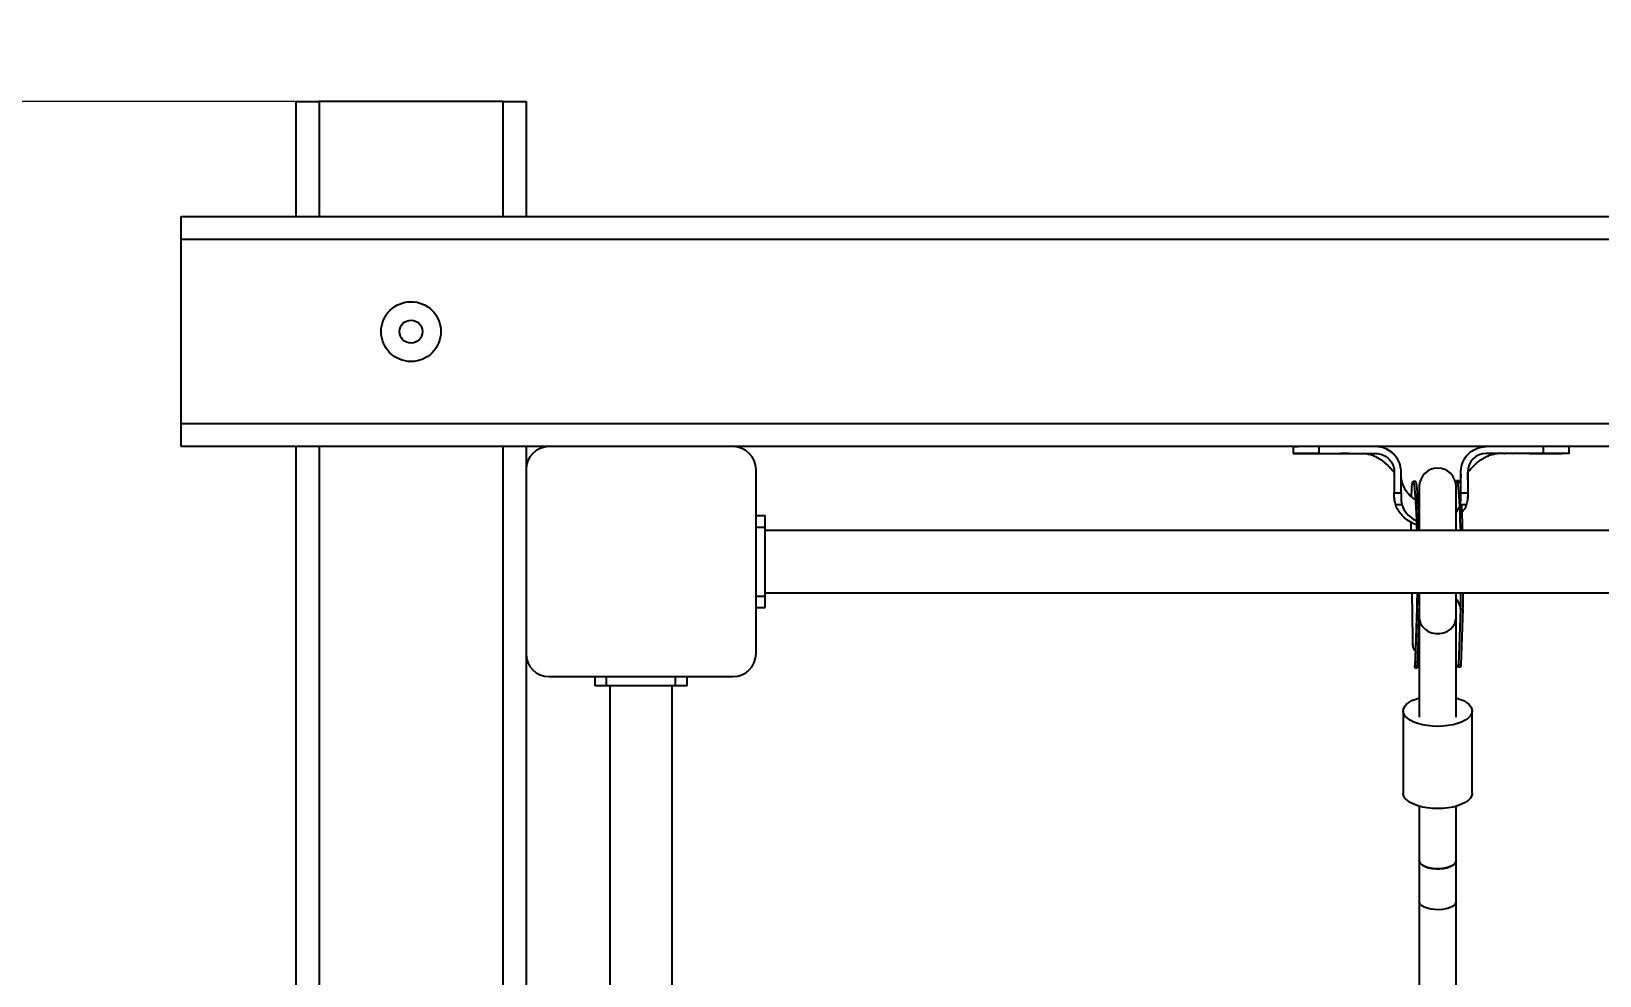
# Model space of a CAD drawing. Header units: millimetres. Extents: x -3650 to 2858, y -2899 to 2376.
# Drawn here: x -1307 to -625, y 496 to 906 of the extents above; entities that cross this region are included whole.
import ezdxf

# ---------------------------------------------------------------- set-up
doc = ezdxf.new("R2010")
doc.units = ezdxf.units.MM
for name, color, linetype in [('DIKOM_ЗОНА', 80, 'Continuous'), ('DIKOM_ОБЪЕКТ', 7, 'Continuous'), ('DIKOM_РАЗМЕР_ЗОНА', 7, 'Continuous'), ('DIKOM_РАЗМЕР_ОБЪЕКТА', 7, 'Continuous')]:
    doc.layers.add(name, color=color, linetype=linetype)
doc.styles.add('style1', font='arial.ttf', dxfattribs={"width": 0.8})
doc.dimstyles.new('1-50', dxfattribs={"dimtxt": 300, "dimasz": 200, "dimexe": 100, "dimexo": 0, "dimgap": 100, "dimtad": 1, "dimdec": 0, "dimtxsty": 'style1', "dimcen": 0, "dimclrd": 7, "dimclre": 7, "dimadec": 1, "dimazin": 2, "dimtfac": 1, "dimtdec": 0, "dimtmove": 0, "dimatfit": 3, "dimfxl": 0, "dimlwd": 25, "dimlwe": 18, "dimarcsym": 0})

# ---------------------------------------------------------------- blocks, each defined once
blk = doc.blocks.new('*D1')
at = {"layer": 'Defpoints', "color": 0, "transparency": 16777216}
for p in [(-3199.48, 2375.76), (417.74, 2375.76), (57.96, -2124.24)]:
    blk.add_point(p, dxfattribs=at)
at = {"layer": 'DIKOM_РАЗМЕР_ЗОНА', "color": 7, "lineweight": 18, "transparency": 16777216}
for p, q in [((417.74, 2375.76), (-3299.48, 2375.76)), ((57.96, -2124.24), (-3299.48, -2124.24))]:
    blk.add_line(p, q, dxfattribs=at)
at = {"layer": 'DIKOM_РАЗМЕР_ЗОНА', "color": 7, "lineweight": 25, "transparency": 16777216}
blk.add_line((-3199.48, -1924.24), (-3199.48, 2175.76), dxfattribs=at)
at = {"layer": 'DIKOM_РАЗМЕР_ЗОНА', "color": 7, "transparency": 16777216}
for points in [[(-3232.81, 2175.76), (-3166.14, 2175.76), (-3199.48, 2375.76)], [(-3232.81, -1924.24), (-3166.14, -1924.24), (-3199.48, -2124.24)]]:
    blk.add_solid(points, dxfattribs=at)
at = {"layer": 'DIKOM_РАЗМЕР_ЗОНА', "color": 0, "transparency": 16777216, "insert": (-3452.65, 125.76), "char_height": 300, "attachment_point": 5, "rotation": 90, "style": 'style1'}
blk.add_mtext('4500', dxfattribs=at)
blk = doc.blocks.new('*D3')
at = {"layer": 'Defpoints', "color": 0, "transparency": 16777216}
for p in [(-1092.04, 875.76), (-1508.48, -624.24), (-1097.04, -624.24)]:
    blk.add_point(p, dxfattribs=at)
at = {"layer": 'DIKOM_РАЗМЕР_ОБЪЕКТА', "color": 7, "lineweight": 18, "transparency": 16777216}
for p, q in [((-1092.04, 875.76), (-1608.48, 875.76)), ((-1097.04, -624.24), (-1608.48, -624.24))]:
    blk.add_line(p, q, dxfattribs=at)
at = {"layer": 'DIKOM_РАЗМЕР_ОБЪЕКТА', "color": 7, "lineweight": 25, "transparency": 16777216}
blk.add_line((-1508.48, 675.76), (-1508.48, -424.24), dxfattribs=at)
at = {"layer": 'DIKOM_РАЗМЕР_ОБЪЕКТА', "color": 7, "transparency": 16777216}
for points in [[(-1541.81, 675.76), (-1475.14, 675.76), (-1508.48, 875.76)], [(-1541.81, -424.24), (-1475.14, -424.24), (-1508.48, -624.24)]]:
    blk.add_solid(points, dxfattribs=at)
at = {"layer": 'DIKOM_РАЗМЕР_ОБЪЕКТА', "color": 0, "transparency": 16777216, "insert": (-1761.65, 125.76), "char_height": 300, "attachment_point": 5, "rotation": 90, "style": 'style1'}
blk.add_mtext('1500', dxfattribs=at)

msp = doc.modelspace()

# ---------------------------------------------------------------- linework, layer by layer
at = {"layer": 'DIKOM_ЗОНА', "color": 3, "lineweight": 15}
msp.add_arc((-1242.04, 875.76), 1500, 90, 180, dxfattribs=at)
at = {"layer": 'DIKOM_ОБЪЕКТ'}
for p, q in [((-1192.04, 825.76), (-1192.04, 875.76)), ((-1192.04, 875.76), (-1182.04, 875.76)), ((-1102.04, 875.76), (-1182.04, 875.76)), ((-1182.04, 875.76), (-1182.04, 825.76)), ((-1102.04, 875.76), (-1092.04, 875.76)), ((-1102.04, 825.76), (-1102.04, 875.76)), ((-1092.04, 875.76), (-1092.04, 825.76)), ((-1242.04, 825.76), (1357.96, 825.76)), ((-1242.04, 815.76), (-1242.04, 825.76)), ((1357.96, 815.76), (-1242.04, 815.76)), ((-1242.04, 735.76), (-1242.04, 815.76)), ((-1242.04, 735.76), (1357.96, 735.76)), ((-1242.04, 725.76), (-1242.04, 735.76)), ((-1082.04, 725.76), (-1242.04, 725.76)), ((-1192.04, -474.24), (-1192.04, 725.76)), ((-1182.04, 725.76), (-1182.04, -474.24)), ((-1102.04, -474.24), (-1102.04, 725.76)), ((-1092.04, 725.76), (-1092.04, 715.76)), ((-1002.04, 725.76), (-1082.04, 725.76)), ((17.96, 725.76), (-1002.04, 725.76)), ((-758.57, 725.76), (-758.57, 722.76)), ((-747.29, 725.76), (-747.29, 722.76)), ((-715.84, 723.46), (-717.6, 724.51)), ((-715.14, 722.8), (-715.47, 723.1)), ((-649.86, 725.76), (-649.86, 722.76)), ((-638.57, 722.76), (-638.57, 725.76)), ((-758.57, 722.76), (-753.3, 722.76)), ((-751.98, 722.76), (-755.09, 722.76)), ((-752.21, 722.76), (-754.45, 722.76)), ((-747.29, 722.76), (-722.57, 722.76)), ((-649.86, 722.76), (-674.57, 722.76)), ((-651.08, 722.76), (-644.45, 722.76)), ((-649.68, 722.76), (-649.29, 722.76)), ((-644.38, 722.76), (-641.65, 722.76)), ((-1092.04, 715.76), (-1092.04, 635.76)), ((-992.04, 635.76), (-992.04, 715.76)), ((-714.57, 714.76), (-714.57, 713.76)), ((-714.57, 713.76), (-714.57, 705.62)), ((-711.57, 713.76), (-711.57, 714.76)), ((-711.57, 705.62), (-711.57, 713.76)), ((-705.38, 710.6), (-706.38, 710.59)), ((-686.4, 710.92), (-687.4, 710.91)), ((-685.57, 713.76), (-685.57, 714.76)), ((-685.57, 705.62), (-685.57, 713.76)), ((-682.57, 714.76), (-682.57, 713.76)), ((-682.57, 713.76), (-682.57, 705.62)), ((-714.57, 705.62), (-711.57, 705.62)), ((-714.49, 703.51), (-714.48, 702.94)), ((-703.67, 708.39), (-703.67, 689.26)), ((-687.67, 689.26), (-687.67, 708.39)), ((-685.57, 705.62), (-682.57, 705.62)), ((-682.63, 703.13), (-682.62, 703.92)), ((-682.62, 703.41), (-682.61, 704.11)), ((-992.04, 695.76), (-988.04, 695.76)), ((-988.04, 690.76), (-988.04, 695.76)), ((-711.19, 700.41), (-713.91, 700.41)), ((-703.67, 701.88), (-704.37, 702.2)), ((-687.67, 697.31), (-686.37, 699.33)), ((-683.24, 700.41), (-685.26, 700.41)), ((-992.04, 690.76), (-988.04, 690.76)), ((-988.04, 660.76), (-988.04, 690.76)), ((3.96, 689.26), (-988.04, 689.26)), ((-703.94, 693.31), (-703.67, 693.21)), ((-703.67, 691.38), (-703.88, 691.45)), ((-988.04, 662.26), (3.96, 662.26)), ((-706.93, 662.26), (-706.68, 642.4)), ((-703.67, 662.26), (-703.67, 651.56)), ((-687.67, 651.56), (-687.67, 662.26)), ((-992.04, 660.76), (-988.04, 660.76)), ((-992.04, 655.76), (-988.04, 655.76)), ((-988.04, 655.76), (-988.04, 660.76)), ((-704.67, 655.49), (-705.66, 629.73)), ((-704.66, 654.94), (-705.6, 630.64)), ((-704.67, 655.49), (-704.66, 654.94)), ((-704.66, 654.94), (-703.67, 654.96)), ((-703.67, 654.84), (-704.6, 630.65)), ((-685.68, 655.26), (-686.62, 630.96)), ((-685.68, 655.26), (-684.68, 655.28)), ((-684.68, 655.28), (-685.62, 630.97)), ((-703.67, 651.56), (-703.67, 608.12)), ((-687.67, 608.12), (-687.67, 651.56)), ((-1092.04, 635.76), (-1092.04, -384.24)), ((-705.65, 629.64), (-704.65, 629.65)), ((-705.6, 630.64), (-704.6, 630.65)), ((-686.78, 629.95), (-685.78, 629.97)), ((-686.62, 630.96), (-685.62, 630.97)), ((-1082.04, 625.76), (-1002.04, 625.76)), ((-1062.04, 621.76), (-1062.04, 625.76)), ((-1057.04, 621.76), (-1062.04, 621.76)), ((-1057.04, 621.76), (-1057.04, 625.76)), ((-1027.04, 621.76), (-1057.04, 621.76)), ((-1055.54, 621.76), (-1055.54, -370.24)), ((-1028.54, -370.24), (-1028.54, 621.76)), ((-1027.04, 621.76), (-1027.04, 625.76)), ((-1022.04, 621.76), (-1027.04, 621.76)), ((-1022.04, 621.76), (-1022.04, 625.76)), ((-710.67, 610.86), (-710.67, 575.08)), ((-680.67, 575.08), (-680.67, 610.86)), ((-703.67, 569.41), (-703.67, 545.76)), ((-687.67, 545.76), (-687.67, 569.41)), ((-703.67, 545.76), (-703.67, 527.99)), ((-687.67, 527.99), (-687.67, 545.76)), ((-703.67, 527.99), (-703.67, 439.71)), ((-687.67, 439.51), (-687.67, 527.99))]:
    msp.add_line(p, q, dxfattribs=at)
at = {"layer": 'DIKOM_ОБЪЕКТ', "flags": 128}
for points in [[(-707.06, 704.03), (-707.03, 704.82), (-706.94, 706.6), (-706.84, 708.07), (-706.73, 709.22), (-706.61, 710.02), (-706.49, 710.48), (-706.35, 710.58), (-706.21, 710.32), (-706.06, 709.71), (-705.91, 708.76), (-705.76, 707.47), (-705.62, 705.85), (-705.47, 703.94), (-705.33, 701.75), (-705.2, 699.3), (-705.07, 696.63), (-704.95, 693.76), (-704.84, 690.73), (-704.8, 689.26)], [(-705.38, 710.6), (-705.35, 710.59), (-705.21, 710.34), (-705.06, 709.73), (-704.91, 708.77), (-704.76, 707.48), (-704.62, 705.87), (-704.47, 703.96), (-704.33, 701.77), (-704.2, 699.32), (-704.07, 696.65), (-703.95, 693.78), (-703.84, 690.74), (-703.8, 689.26)], [(-687.75, 709.55), (-687.63, 710.34), (-687.5, 710.8), (-687.37, 710.9), (-687.23, 710.64), (-687.08, 710.03), (-686.93, 709.08), (-686.78, 707.79), (-686.63, 706.17), (-686.49, 704.26), (-686.35, 702.07), (-686.21, 699.62), (-686.09, 696.95), (-685.97, 694.08), (-685.86, 691.05), (-685.81, 689.26)], [(-707.24, 689.26), (-707.25, 692.08), (-707.24, 692.91)], [(-703.67, 651.56), (-703.56, 650.4), (-703.1, 648.91), (-702.29, 647.54), (-701.17, 646.36), (-699.79, 645.43), (-698.22, 644.78), (-696.53, 644.45), (-694.8, 644.45), (-693.11, 644.78), (-691.54, 645.43), (-690.17, 646.36), (-689.05, 647.54), (-688.24, 648.91), (-687.77, 650.4), (-687.67, 651.56)], [(-695.67, 604.15), (-697.96, 604.23), (-700.19, 604.46), (-702.32, 604.85), (-704.3, 605.37), (-706.07, 606.02), (-707.6, 606.79), (-708.85, 607.65), (-709.78, 608.59), (-710.39, 609.58), (-710.66, 610.6), (-710.57, 611.63), (-710.13, 612.64), (-709.36, 613.6), (-708.26, 614.5), (-706.87, 615.32), (-705.21, 616.03), (-703.67, 616.53)], [(-687.67, 616.53), (-686.12, 616.03), (-684.47, 615.32), (-683.08, 614.5), (-681.98, 613.6), (-681.2, 612.64), (-680.77, 611.63), (-680.68, 610.6), (-680.94, 609.58), (-681.55, 608.59), (-682.49, 607.65), (-683.74, 606.79), (-685.27, 606.02), (-687.04, 605.37), (-689.01, 604.85), (-691.14, 604.46), (-693.38, 604.23), (-695.67, 604.15)], [(-695.67, 568.37), (-697.96, 568.45), (-700.19, 568.69), (-702.32, 569.07), (-704.3, 569.59), (-706.07, 570.25), (-707.6, 571.01), (-708.85, 571.88), (-709.78, 572.81), (-710.39, 573.8), (-710.66, 574.82), (-710.67, 575.08)], [(-680.67, 575.08), (-680.68, 574.82), (-680.94, 573.8), (-681.55, 572.81), (-682.49, 571.88), (-683.74, 571.01), (-685.27, 570.25), (-687.04, 569.59), (-689.01, 569.07), (-691.14, 568.69), (-693.38, 568.45), (-695.67, 568.37)], [(-703.67, 545.76), (-703.56, 545.18), (-703.1, 544.44), (-702.29, 543.75), (-701.17, 543.17), (-699.79, 542.7), (-698.22, 542.37), (-696.53, 542.21), (-694.8, 542.21), (-693.11, 542.37), (-691.54, 542.7), (-690.17, 543.17), (-689.05, 543.75), (-688.24, 544.44), (-687.77, 545.18), (-687.67, 545.76)], [(-687.67, 545.76), (-687.85, 544.99), (-688.41, 544.26), (-689.3, 543.6), (-690.49, 543.04), (-691.92, 542.6), (-693.53, 542.32), (-695.23, 542.19), (-696.96, 542.23), (-698.63, 542.44), (-700.16, 542.8), (-701.48, 543.3), (-702.52, 543.92), (-703.25, 544.62), (-703.62, 545.38), (-703.67, 545.76)], [(-687.67, 527.99), (-687.85, 527.22), (-688.41, 526.49), (-689.3, 525.83), (-690.49, 525.26), (-691.92, 524.83), (-693.53, 524.54), (-695.23, 524.42), (-696.96, 524.46), (-698.63, 524.67), (-700.16, 525.03), (-701.48, 525.53), (-702.52, 526.15), (-703.25, 526.85), (-703.62, 527.6), (-703.67, 527.99)]]:
    msp.add_lwpolyline(points, dxfattribs=at)
at = {"layer": 'DIKOM_ОБЪЕКТ'}
for radius in [13, 5]:
    msp.add_circle((-1142.04, 775.76), radius, dxfattribs=at)
for centre, radius, start, end in [((-1082.04, 715.76), 10, 90, 180), ((-1002.04, 715.76), 10, 0, 90), ((-695.67, 708.39), 8, 0, 180), ((-674.57, 714.76), 8, 90.00081, 179.99962), ((-687.65, 709.96), 1.58, 2.09571, 37.46773), ((-1164.37, 675.49), 479.77, 1.64485, 3.0351), ((-1002.99, 665.28), 298.51, 358.01528, 359.42083), ((-965.54, 665.16), 280.03, 357.97355, 359.40632), ((-964.07, 665.17), 279.57, 357.97239, 359.40411), ((-692.16, 654.76), 6.5, 4.44937, 46.27135), ((-1082.04, 635.76), 10, 180, 270), ((-1002.04, 635.76), 10, 270, 0)]:
    msp.add_arc(centre, radius, start, end, dxfattribs=at)
for points, knots in [([(-758.56, 725.76), (-758.51, 725.76), (-758.42, 725.76), (-757.65, 725.76), (-756.75, 725.76), (-756.33, 725.76)], [0, 0, 0, 0, 0.340106, 0.690671, 1, 1, 1, 1]), ([(-711.57, 714.76), (-711.57, 714.85), (-711.58, 715.27), (-711.7, 716.93), (-712.5, 719.7), (-714.72, 722.76), (-717.82, 724.91), (-720.61, 725.7), (-722.21, 725.75), (-722.57, 725.76)], [0, 0, 0, 0, 0.014806, 0.074109, 0.290036, 0.505967, 0.720946, 0.93601, 1, 1, 1, 1]), ([(-715.35, 723.06), (-715.41, 723.11), (-715.53, 723.21), (-715.64, 723.3), (-715.69, 723.35)], [0, 0, 0, 0, 0.500187, 1, 1, 1, 1]), ([(-685.57, 714.76), (-685.57, 714.85), (-685.57, 715.27), (-685.45, 716.93), (-684.65, 719.67), (-682.46, 722.73), (-679.38, 724.89), (-676.57, 725.7), (-674.96, 725.75), (-674.57, 725.76)], [0, 0, 0, 0, 0.014806, 0.074105, 0.288778, 0.503464, 0.718042, 0.933087, 1, 1, 1, 1]), ([(-747.29, 722.76), (-747.37, 722.76), (-747.79, 722.76), (-749.5, 722.76), (-751.92, 722.76), (-754.45, 722.76), (-756.29, 722.76), (-757.63, 722.76), (-758.44, 722.76), (-758.52, 722.76), (-758.55, 722.76)], [0, 0, 0, 0, 0.012375, 0.061893, 0.261124, 0.409635, 0.562453, 0.710964, 0.863782, 1, 1, 1, 1]), ([(-753.3, 722.76), (-752.91, 722.76), (-752.13, 722.76), (-750.92, 722.76), (-750.3, 722.76)], [0, 0, 0, 0, 0.492054, 1, 1, 1, 1]), ([(-752.94, 722.76), (-751.82, 722.76), (-749.49, 722.76), (-747, 722.76), (-745.7, 722.76)], [0, 0, 0, 0, 0.478156, 1, 1, 1, 1]), ([(-747.68, 722.76), (-746.75, 722.76), (-744.79, 722.76), (-742.28, 722.76), (-740.97, 722.76)], [0, 0, 0, 0, 0.477467, 1, 1, 1, 1]), ([(-734.12, 722.76), (-734.11, 722.76), (-734.04, 722.76), (-734.42, 722.76), (-735.26, 722.76), (-736.43, 722.76), (-737.35, 722.76), (-737.77, 722.76)], [0, 0, 0, 0, 0.06425, 0.306797, 0.549343, 0.791892, 1, 1, 1, 1]), ([(-727.76, 722.75), (-727.68, 722.75), (-727.53, 722.75), (-727.36, 722.75), (-727.28, 722.75)], [0, 0, 0, 0, 0.498074, 1, 1, 1, 1]), ([(-727.44, 722.76), (-727.08, 722.74), (-726.38, 722.7), (-724.56, 722.22), (-722.81, 721.51), (-721.39, 720.74), (-720.29, 720.03), (-719.37, 719.38), (-718.49, 718.66), (-717.54, 717.81), (-716.64, 716.77), (-715.76, 716), (-715.17, 715.3), (-714.76, 714.79), (-714.67, 714.54), (-714.65, 714.48), (-714.63, 714.45), (-714.62, 714.42), (-714.61, 714.39), (-714.59, 714.29), (-714.59, 714.24), (-714.57, 714.18), (-714.57, 713.88), (-714.57, 713.77), (-714.57, 713.73)], [0, 0, 0, 0, 0.150023, 0.285115, 0.400986, 0.491059, 0.549652, 0.595441, 0.65344, 0.721441, 0.788228, 0.844911, 0.895827, 0.920025, 0.924452, 0.926119, 0.927576, 0.929023, 0.930603, 0.93441, 0.957287, 0.976122, 0.990796, 1, 1, 1, 1]), ([(-722.57, 722.76), (-722.35, 722.76), (-721.23, 722.73), (-719.24, 722.2), (-716.97, 720.68), (-715.33, 718.49), (-714.64, 716.39), (-714.59, 715.13), (-714.57, 714.76)], [0, 0, 0, 0, 0.054129, 0.268332, 0.482528, 0.697284, 0.911982, 1, 1, 1, 1]), ([(-682.57, 711.45), (-682.57, 711.41), (-682.57, 711.34), (-682.57, 711.52), (-682.57, 712.18), (-682.57, 712.91), (-682.57, 713.46), (-682.57, 713.96), (-682.57, 714.22), (-682.55, 714.3), (-682.55, 714.34), (-682.53, 714.41), (-682.52, 714.44), (-682.51, 714.47), (-682.49, 714.5), (-682.47, 714.56), (-682.37, 714.8), (-681.97, 715.31), (-681.33, 716.04), (-680.41, 716.88), (-679.48, 717.91), (-678.54, 718.77), (-677.71, 719.42), (-676.84, 720.05), (-675.75, 720.74), (-674.31, 721.51), (-672.55, 722.23), (-670.7, 722.7), (-669.98, 722.74), (-669.6, 722.76)], [0, 0, 0, 0, 0.038804, 0.073969, 0.124841, 0.172223, 0.205994, 0.22786, 0.241699, 0.254338, 0.268538, 0.271438, 0.272634, 0.273736, 0.274875, 0.276184, 0.279636, 0.298265, 0.337812, 0.388349, 0.446675, 0.494111, 0.533655, 0.567926, 0.614048, 0.684939, 0.776098, 0.882281, 1, 1, 1, 1]), ([(-666.73, 722.75), (-666.68, 722.75), (-666.59, 722.75), (-666.49, 722.75), (-666.44, 722.75)], [0, 0, 0, 0, 0.499601, 1, 1, 1, 1]), ([(-659.35, 722.76), (-659.4, 722.76), (-659.95, 722.76), (-660.93, 722.76), (-662.12, 722.76), (-662.84, 722.76), (-663.15, 722.76), (-663.07, 722.76), (-663.06, 722.76)], [0, 0, 0, 0, 0.02217, 0.263627, 0.505086, 0.746543, 0.987999, 1, 1, 1, 1]), ([(-655.89, 722.76), (-654.59, 722.76), (-652.09, 722.76), (-650.14, 722.76), (-649.2, 722.76)], [0, 0, 0, 0, 0.522451, 1, 1, 1, 1]), ([(-638.59, 722.76), (-638.59, 722.76), (-638.5, 722.76), (-638.85, 722.76), (-639.71, 722.76), (-641.14, 722.76), (-643.08, 722.76), (-645.85, 722.76), (-648.35, 722.76), (-649.86, 722.76)], [0, 0, 0, 0, 0.012296, 0.165143, 0.313683, 0.46653, 0.615071, 0.767917, 1, 1, 1, 1]), ([(-705.18, 702.57), (-705.93, 703.08), (-707.46, 704.1), (-709.29, 706.23), (-710.67, 708.72), (-711.34, 710.99), (-711.54, 712.61), (-711.57, 713.37), (-711.57, 713.68), (-711.57, 713.77)], [0, 0, 0, 0, 0.200568, 0.407243, 0.617149, 0.828016, 0.930526, 0.97751, 1, 1, 1, 1]), ([(-685.57, 713.81), (-685.58, 713.38), (-685.6, 712.53), (-685.8, 711.28), (-686, 710.38), (-686.17, 709.9), (-686.2, 709.82)], [0, 0, 0, 0, 0.315154, 0.628465, 0.934419, 1, 1, 1, 1]), ([(-714.57, 704.54), (-714.57, 704.64), (-714.57, 705), (-714.57, 705.36), (-714.57, 705.62)], [0, 0, 0, 0, 0.256371, 1, 1, 1, 1]), ([(-713.91, 700.41), (-714.1, 701.07), (-714.5, 702.41), (-714.55, 703.83), (-714.57, 704.54)], [0, 0, 0, 0, 0.491614, 1, 1, 1, 1]), ([(-711.57, 705.62), (-711.57, 705.54), (-711.57, 705.11), (-711.57, 704.03), (-711.63, 702.35), (-711.34, 701.07), (-711.19, 700.41)], [0, 0, 0, 0, 0.048385, 0.24192, 0.61711, 1, 1, 1, 1]), ([(-704.97, 705.15), (-704.99, 705.15), (-705.07, 705.14), (-705.14, 704.78), (-705.21, 704), (-705.19, 702.47), (-705.12, 700.49), (-705.01, 698.14), (-704.89, 695.54), (-704.77, 692.65), (-704.7, 690.46), (-704.67, 689.26)], [0, 0, 0, 0, 0.026877, 0.096705, 0.233973, 0.36761, 0.496953, 0.62141, 0.741495, 0.858549, 1, 1, 1, 1]), ([(-703.68, 705.38), (-703.69, 705.4), (-703.87, 705.59), (-703.92, 705.63), (-703.94, 705.55), (-703.94, 705.55)], [0, 0, 0, 0, 0.068758, 0.975727, 1, 1, 1, 1]), ([(-685.84, 700.91), (-685.78, 701.15), (-685.65, 701.73), (-685.58, 702.48), (-685.57, 703.67), (-685.57, 704.66), (-685.57, 705.48), (-685.57, 705.62)], [0, 0, 0, 0, 0.159714, 0.374419, 0.481639, 0.910641, 1, 1, 1, 1]), ([(-682.57, 704.54), (-682.6, 703.85), (-682.65, 702.44), (-683.04, 701.1), (-683.24, 700.41)], [0, 0, 0, 0, 0.492174, 1, 1, 1, 1]), ([(-682.57, 705.62), (-682.57, 705.53), (-682.57, 705.17), (-682.57, 704.81), (-682.57, 704.54)], [0, 0, 0, 0, 0.256358, 1, 1, 1, 1]), ([(-704.75, 691.75), (-705.07, 691.85), (-706.34, 692.26), (-708.38, 693.44), (-710.66, 695.23), (-712.45, 697.38), (-713.44, 699.15), (-713.83, 700.2), (-713.91, 700.41)], [0, 0, 0, 0, 0.077485, 0.305942, 0.534196, 0.740657, 0.946895, 1, 1, 1, 1]), ([(-711.19, 700.41), (-710.98, 699.83), (-710.41, 698.24), (-708.6, 695.97), (-706.58, 694.23), (-705.13, 693.74), (-704.81, 693.63)], [0, 0, 0, 0, 0.193198, 0.52741, 0.897094, 1, 1, 1, 1]), ([(-683.24, 700.41), (-683.4, 699.97), (-683.84, 698.8), (-684.62, 697.81), (-685.11, 697.2)], [0, 0, 0, 0, 0.375904, 1, 1, 1, 1]), ([(-704.37, 662.26), (-704.38, 661.32), (-704.41, 659.26), (-704.47, 657.6), (-704.5, 656.7)], [0, 0, 0, 0, 0.458864, 1, 1, 1, 1]), ([(-706.68, 642.4), (-706.67, 641.84), (-706.65, 640.71), (-706.57, 639.14), (-706.3, 637.94), (-705.9, 637.25), (-705.5, 637.13), (-705.37, 637.09)], [0, 0, 0, 0, 0.227085, 0.454227, 0.678883, 0.894394, 1, 1, 1, 1]), ([(-705.65, 629.73), (-705.65, 629.78), (-705.64, 629.89), (-705.61, 630.37), (-705.6, 630.64)], [0, 0, 0, 0, 0.4368, 1, 1, 1, 1]), ([(-704.65, 629.67), (-704.65, 629.67), (-704.65, 629.58), (-704.52, 629.93), (-704.2, 630.54), (-703.81, 631.09), (-703.67, 631.29)], [0, 0, 0, 0, 0.034147, 0.419008, 0.784831, 1, 1, 1, 1]), ([(-704.6, 630.65), (-704.62, 630.33), (-704.65, 629.88), (-704.65, 629.81), (-704.65, 629.79)], [0, 0, 0, 0, 0.703391, 1, 1, 1, 1]), ([(-687.67, 631), (-687.63, 630.95), (-687.31, 630.56), (-687, 630.11), (-686.74, 629.87), (-686.66, 630.13), (-686.63, 630.68), (-686.62, 630.96)], [0, 0, 0, 0, 0.037358, 0.288359, 0.523574, 0.764086, 1, 1, 1, 1]), ([(-685.62, 630.97), (-685.63, 630.67), (-685.65, 630.09), (-685.74, 630.03), (-685.78, 629.99)], [0, 0, 0, 0, 0.523106, 1, 1, 1, 1])]:
    msp.add_open_spline(points, degree=3, knots=knots, dxfattribs=at)

# ---------------------------------------------------------------- dimensions: what is measured, and where the dimension line sits
at = {"layer": 'DIKOM_РАЗМЕР_ЗОНА'}
dim = msp.add_linear_dim(base=(-3199.48, 2375.76), p1=(57.96, -2124.24), p2=(417.74, 2375.76), angle=90, dimstyle='1-50', dxfattribs=at)
dim.commit()
dim.dimension.update_dxf_attribs({"geometry": '*D1', "text_midpoint": (-3199.48, 125.76), "dimtype": 160})
at = {"layer": 'DIKOM_РАЗМЕР_ОБЪЕКТА'}
dim = msp.add_linear_dim(base=(-1508.48, -624.24), p1=(-1092.04, 875.76), p2=(-1097.04, -624.24), angle=90, dimstyle='1-50', dxfattribs=at)
dim.commit()
dim.dimension.update_dxf_attribs({"geometry": '*D3', "text_midpoint": (-1508.48, 125.76), "dimtype": 160})

doc.saveas('drawing.dxf')
